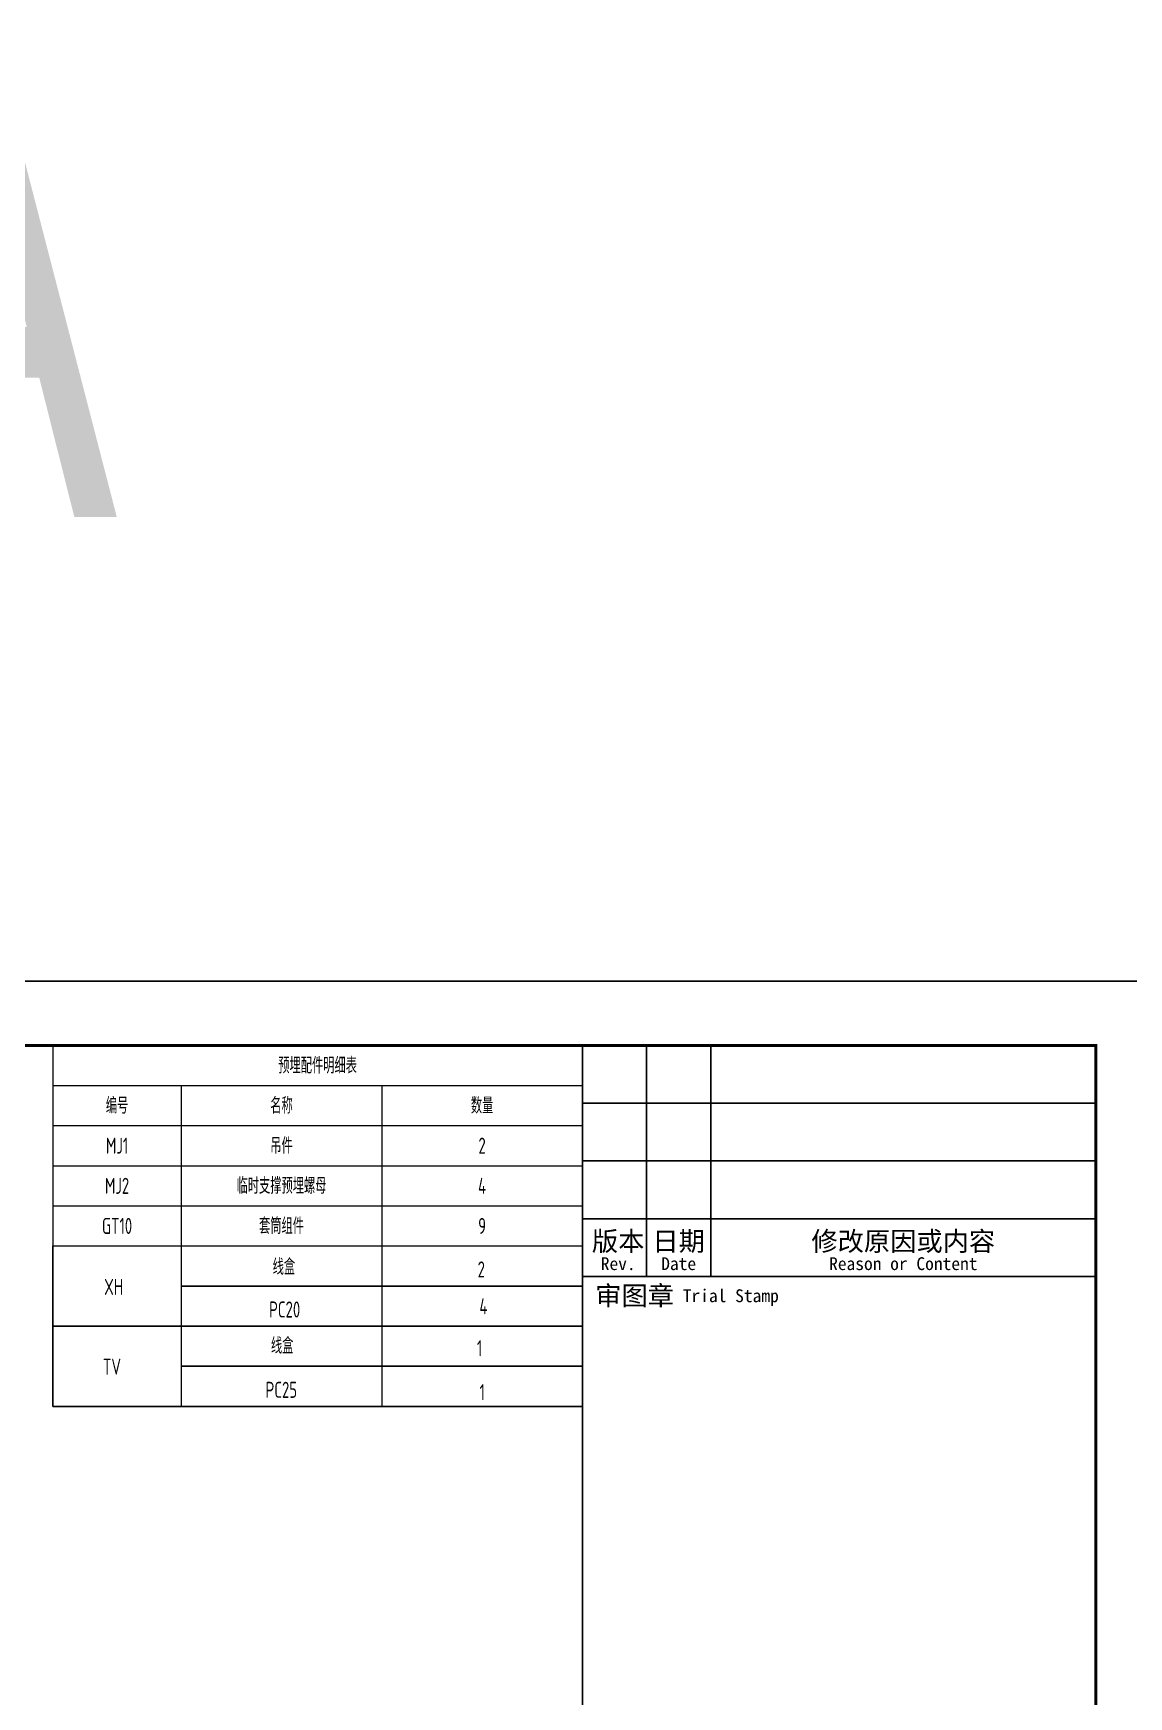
# Model space of a CAD drawing. Extents: x -85320 to 1679916, y -1321939 to 627.
# Drawn here: x 1184184 to 1201252, y -837020 to -811099 of the extents above; entities that cross this region are included whole.
import ezdxf
from ezdxf.enums import TextEntityAlignment as Align

# ---------------------------------------------------------------- set-up
doc = ezdxf.new("R2010")
doc.units = 0
doc.header["$LTSCALE"] = 1000
for name, color, linetype in [('BORDER', 7, 'Continuous'), ('图框文字', 7, 'Continuous'), ('手孔标注', 3, 'Continuous'), ('打印线框', 7, 'Continuous'), ('拉模', 7, 'Continuous')]:
    doc.layers.add(name, color=color, linetype=linetype)
doc.layers.add('参数表文字', color=7, linetype='Continuous', lineweight=18)
doc.styles.add('TSSD_Rein', font='Tssdeng.shx', dxfattribs={"width": 0.7, "bigfont": 'hztxt.shx'})
doc.styles.add('中西文等高字体', font='hztxt_e.shx', dxfattribs={"width": 0.7, "bigfont": 'hbhz.shx'})
doc.styles.add('设计院一', font='', dxfattribs={"width": 0.8})
doc.styles.get('设计院一').set_extended_font_data('SimSun')

# ---------------------------------------------------------------- blocks, each defined once
blk = doc.blocks.new('图框1')
at = {"color": 7}
for p, q in [((1433679, -783089), (1425679, -783089)), ((1425679, -783089), (1425679, -823089)), ((1426679, -786689), (1426679, -783089)), ((1427679, -786689), (1427679, -783089)), ((1433679, -783089), (1433679, -823089)), ((1433679, -823089), (1433679, -783089)), ((1433679, -783089), (1433679, -823089)), ((1433679, -823089), (1433679, -783089)), ((1433679, -783989), (1425679, -783989)), ((1433679, -784889), (1425679, -784889)), ((1433679, -785789), (1425679, -785789)), ((1433679, -786689), (1425679, -786689))]:
    blk.add_line(p, q, dxfattribs=at)
at = {"layer": 'BORDER', "const_width": 50}
blk.add_lwpolyline([(1377779, -823089), (1377779, -783089), (1433679, -783089), (1433679, -823089)], close=True, dxfattribs=at)
at = {"color": 7, "style": '设计院一'}
for s, height, p in [('版本', 300, (1426237, -786289)), ('日期', 300, (1427179, -786289)), ('修改原因或内容', 300, (1430679, -786289)), ('Rev.', 200, (1426237, -786589)), ('Date', 200, (1427179, -786589)), ('Reason or Content', 200, (1430679, -786589))]:
    blk.add_text(s, height=height, dxfattribs=at).set_placement(p, align=Align.CENTER)
for s, height, p in [('审图章', 300, (1425879, -786989)), ('Trial Stamp', 200, (1427243, -786989))]:
    blk.add_text(s, height=height, dxfattribs=at).set_placement(p, align=Align.MIDDLE_LEFT)

msp = doc.modelspace()

# ---------------------------------------------------------------- linework, layer by layer
at = {"layer": '参数表文字', "lineweight": 18}
for p, q in [((1184489.778, -826870.962), (1192739.778, -826870.962)), ((1184489.778, -826870.962), (1184489.778, -827495.962)), ((1192739.778, -826870.962), (1192739.778, -827495.962)), ((1184489.778, -827495.962), (1192739.778, -827495.962)), ((1184489.778, -827495.962), (1186489.778, -827495.962)), ((1184489.778, -827495.962), (1184489.778, -828120.962)), ((1186489.778, -827495.962), (1186489.778, -828120.962)), ((1186489.778, -827495.962), (1189614.778, -827495.962)), ((1189614.778, -827495.962), (1189614.778, -828120.962)), ((1189614.778, -827495.962), (1192739.778, -827495.962)), ((1192739.778, -827495.962), (1192739.778, -828120.962)), ((1184489.778, -828120.962), (1186489.778, -828120.962)), ((1184489.778, -828120.962), (1186489.778, -828120.962)), ((1184489.778, -828120.962), (1184489.778, -828745.962)), ((1186489.778, -828120.962), (1189614.778, -828120.962)), ((1186489.778, -828120.962), (1186489.778, -828745.962)), ((1186489.778, -828120.962), (1189614.778, -828120.962)), ((1189614.778, -828120.962), (1192739.778, -828120.962)), ((1189614.778, -828120.962), (1189614.778, -828745.962)), ((1189614.778, -828120.962), (1192739.778, -828120.962)), ((1192739.778, -828120.962), (1192739.778, -828745.962)), ((1184489.778, -828745.962), (1186489.778, -828745.962)), ((1184489.778, -828745.962), (1186489.778, -828745.962)), ((1184489.778, -828745.962), (1184489.778, -829370.962)), ((1186489.778, -828745.962), (1189614.778, -828745.962)), ((1186489.778, -828745.962), (1186489.778, -829370.962)), ((1186489.778, -828745.962), (1189614.778, -828745.962)), ((1189614.778, -828745.962), (1192739.778, -828745.962)), ((1189614.778, -828745.962), (1189614.778, -829370.962)), ((1189614.778, -828745.962), (1192739.778, -828745.962)), ((1192739.778, -828745.962), (1192739.778, -829370.962)), ((1184489.778, -829370.962), (1186489.778, -829370.962)), ((1184489.778, -829370.962), (1186489.778, -829370.962)), ((1184489.778, -829370.962), (1184489.778, -829995.962)), ((1186489.778, -829370.962), (1189614.778, -829370.962)), ((1186489.778, -829370.962), (1186489.778, -829995.962)), ((1186489.778, -829370.962), (1189614.778, -829370.962)), ((1189614.778, -829370.962), (1192739.778, -829370.962)), ((1189614.778, -829370.962), (1189614.778, -829995.962)), ((1189614.778, -829370.962), (1192739.778, -829370.962)), ((1192739.778, -829370.962), (1192739.778, -829995.962)), ((1184489.778, -829995.962), (1186489.778, -829995.962)), ((1186489.778, -829995.962), (1189614.778, -829995.962)), ((1186489.778, -829995.962), (1186489.778, -830620.962)), ((1189614.778, -829995.962), (1192739.778, -829995.962)), ((1189614.778, -829995.962), (1189614.778, -830620.962)), ((1186489.778, -830620.962), (1186489.778, -831245.962)), ((1189614.778, -830620.962), (1189614.778, -831245.962)), ((1186489.778, -831245.962), (1186489.778, -831870.962)), ((1189614.778, -831245.962), (1189614.778, -831870.962)), ((1186489.778, -831870.962), (1186489.778, -832495.962)), ((1189614.778, -831870.962), (1189614.778, -832495.962))]:
    msp.add_line(p, q, dxfattribs=at)
at = {"layer": '手孔标注', "color": 0}
for p, q in [((1184489.778, -829995.962), (1184489.778, -830620.962)), ((1192739.778, -830620.962), (1192739.778, -829995.962)), ((1184489.778, -830620.962), (1184489.778, -831245.962)), ((1192739.778, -830620.962), (1186489.778, -830620.962)), ((1192739.778, -831245.962), (1192739.778, -830620.962)), ((1184489.778, -831245.962), (1192739.778, -831245.962)), ((1192739.778, -831245.962), (1184489.778, -831245.962)), ((1184489.778, -831245.962), (1184489.778, -831870.962)), ((1192739.778, -831870.962), (1192739.778, -831245.962)), ((1184489.778, -831870.962), (1184489.778, -832495.962)), ((1192739.778, -831870.962), (1186489.778, -831870.962)), ((1192739.778, -832495.962), (1192739.778, -831870.962)), ((1192739.778, -832495.962), (1184489.778, -832495.962)), ((1184489.778, -832495.962), (1192739.778, -832495.962)), ((1192739.778, -833120.962), (1192739.778, -832495.962)), ((1192739.778, -833745.962), (1192739.778, -833120.962))]:
    msp.add_line(p, q, dxfattribs=at)
at = {"layer": '打印线框', "color": 1}
msp.add_lwpolyline([(1142339.778, -867870.962), (1142339.778, -825870.962), (1201739.778, -825870.962), (1201739.778, -867870.962)], close=True, dxfattribs=at)

# ---------------------------------------------------------------- block references
at = {"layer": '拉模', "color": 3}
msp.add_blockref('图框1', (-232939.171, -43782.267), dxfattribs=at)

# ---------------------------------------------------------------- texts
at = {"layer": '参数表文字', "linetype": 'Continuous', "style": 'TSSD_Rein', "width": 0.7}
for s, p in [('预埋配件明细表', (1188614.778, -827183.462)), ('编号', (1185489.778, -827808.462)), ('名称', (1188052.278, -827808.462)), ('数量', (1191177.278, -827808.462)), ('MJ1', (1185489.778, -828433.462)), ('吊件', (1188052.278, -828433.462)), ('2', (1191177.278, -828433.462)), ('MJ2', (1185489.778, -829058.462)), ('临时支撑预埋螺母', (1188052.278, -829058.462)), ('4', (1191177.278, -829058.462)), ('GT10', (1185489.778, -829683.462)), ('套筒组件', (1188052.278, -829683.462)), ('9', (1191177.278, -829683.462)), ('线盒', (1188088.85, -830321.036)), ('2', (1191164.911, -830361.952)), ('XH', (1185436.61, -830633.698)), ('PC20', (1188101.202, -830985.435)), ('4', (1191198.312, -830934.881)), ('线盒', (1188062.691, -831548.937)), ('1', (1191138.752, -831589.853)), ('TV', (1185410.451, -831876.582)), (' PC25', (1187995.932, -832237.176)), ('1', (1191180.075, -832273.474))]:
    msp.add_text(s, height=250, dxfattribs=at).set_placement(p, align=Align.MIDDLE_CENTER)
at = {"layer": '图框文字', "color": 2, "style": '中西文等高字体', "width": 0.7}
msp.add_text('Q-2029A', height=7425, dxfattribs=at).set_placement((1157680.795, -818634.586))

doc.saveas('drawing.dxf')
